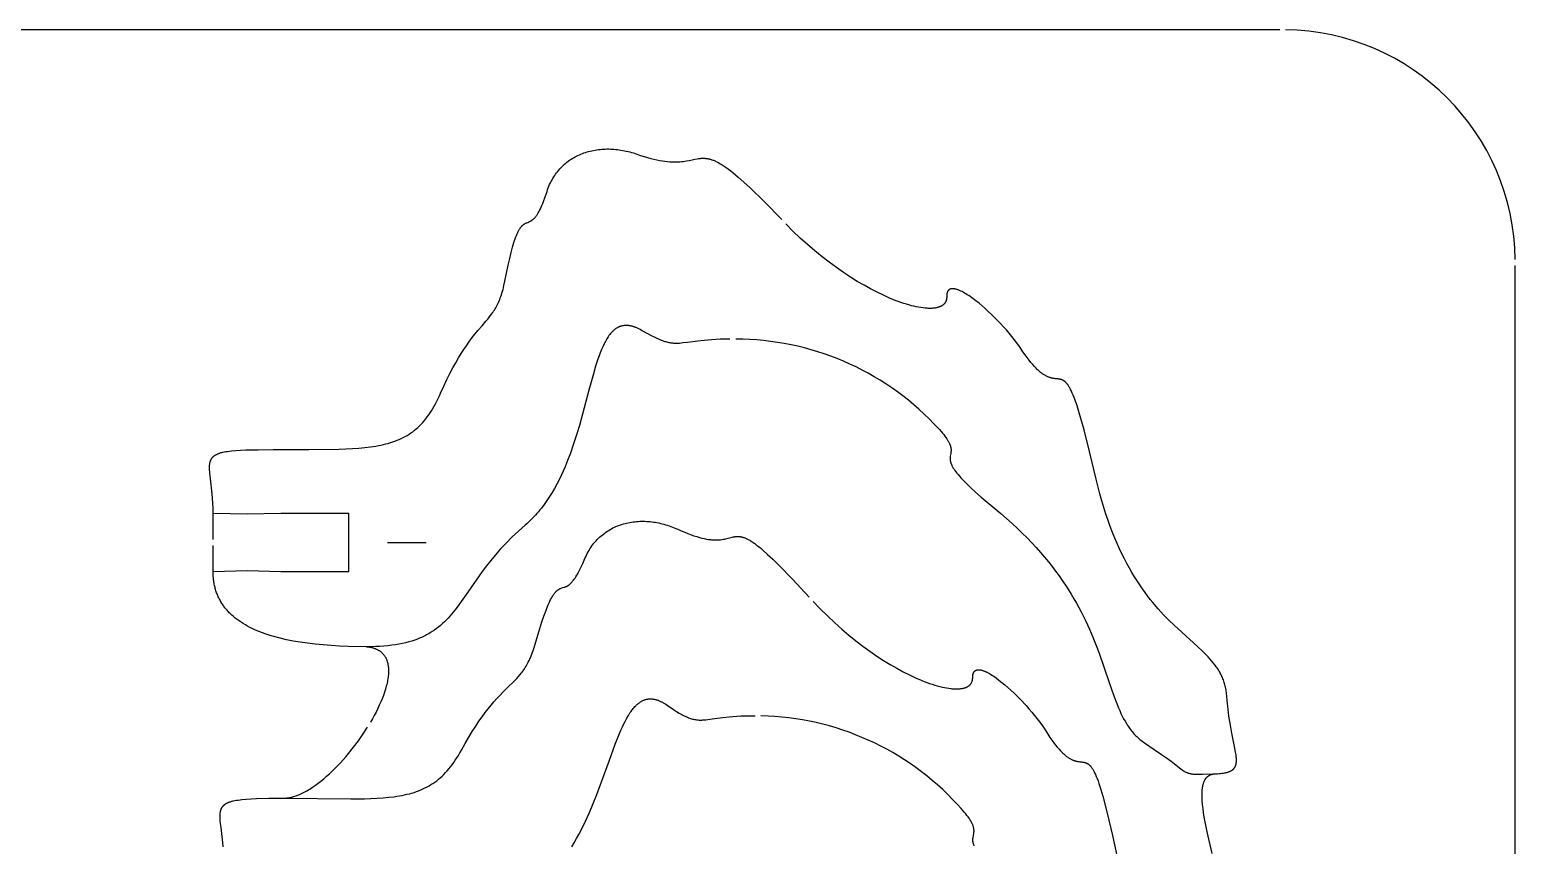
# Model space of a CAD drawing. Extents: x 2 to 222, y 1 to 131.
# Drawn here: x 144.9 to 221.5, y 89.3 to 131.4 of the extents above; entities that cross this region are included whole.
import ezdxf

# ---------------------------------------------------------------- set-up
doc = ezdxf.new("R2010")
doc.units = 0
doc.header["$MEASUREMENT"] = 0
doc.layers.add('DEFAULT', color=18, linetype='CONTINUOUS')

msp = doc.modelspace()

# ---------------------------------------------------------------- linework, layer by layer
at = {"layer": 'DEFAULT', "color": 1}
for p, q in [((209.375, 131.387), (13.675, 131.387)), ((221.525, 13.535), (221.525, 119.234)), ((154.363, 105.091), (154.363, 106.442)), ((156.112, 106.393), (154.363, 106.442)), ((157.862, 106.442), (156.112, 106.393)), ((161.362, 106.442), (157.862, 106.442)), ((161.362, 103.444), (161.362, 106.442)), ((154.363, 103.44), (154.363, 104.791)), ((154.363, 103.444), (156.112, 103.493)), ((156.112, 103.493), (157.862, 103.444)), ((157.862, 103.444), (161.362, 103.444))]:
    msp.add_line(p, q, dxfattribs=at)
at = {"layer": 'DEFAULT', "color": 250}
msp.add_line((163.36, 104.941), (165.357, 104.941), dxfattribs=at)
at = {"layer": 'DEFAULT', "color": 1}
for points in [[(171.585, 123.047), (171.616, 123.138), (171.648, 123.227), (171.683, 123.314), (171.719, 123.399), (171.758, 123.482), (171.798, 123.564), (171.841, 123.643), (171.885, 123.72), (171.931, 123.796), (171.979, 123.87), (172.028, 123.941), (172.08, 124.011), (172.133, 124.079), (172.187, 124.145), (172.243, 124.209), (172.301, 124.271), (172.36, 124.331), (172.421, 124.389), (172.483, 124.445), (172.547, 124.5), (172.612, 124.552), (172.679, 124.602), (172.746, 124.651), (172.815, 124.698), (172.886, 124.742), (172.957, 124.785), (173.03, 124.826), (173.104, 124.865), (173.179, 124.902), (173.255, 124.937), (173.332, 124.97), (173.41, 125.001), (173.489, 125.03), (173.568, 125.057), (173.649, 125.083), (173.731, 125.106), (173.813, 125.128), (173.897, 125.147), (173.981, 125.165), (174.065, 125.18), (174.151, 125.194), (174.237, 125.206), (174.324, 125.216), (174.411, 125.223), (174.499, 125.229), (174.587, 125.233), (174.676, 125.235), (174.765, 125.235), (174.854, 125.233), (174.944, 125.23), (175.034, 125.224), (175.125, 125.216), (175.216, 125.206), (175.307, 125.195), (175.398, 125.181), (175.489, 125.165), (175.581, 125.148), (175.672, 125.128), (175.764, 125.107), (175.855, 125.083), (175.947, 125.058), (176.038, 125.031), (176.13, 125.001), (176.221, 124.97)], [(176.221, 124.97), (176.413, 124.904), (176.596, 124.845), (176.771, 124.793), (176.938, 124.747), (177.097, 124.707), (177.249, 124.673), (177.394, 124.644), (177.532, 124.621), (177.664, 124.602), (177.789, 124.588), (177.909, 124.578), (178.023, 124.571), (178.132, 124.569), (178.236, 124.569), (178.335, 124.572), (178.429, 124.578), (178.52, 124.586), (178.607, 124.596), (178.691, 124.607), (178.771, 124.62), (178.923, 124.648), (179.066, 124.678), (179.202, 124.706), (179.334, 124.73), (179.399, 124.74), (179.464, 124.748), (179.497, 124.751), (179.529, 124.754), (179.562, 124.755), (179.595, 124.757), (179.628, 124.757), (179.661, 124.757), (179.694, 124.756), (179.728, 124.754), (179.762, 124.751), (179.796, 124.747), (179.831, 124.743), (179.866, 124.737), (179.902, 124.73), (179.938, 124.723), (179.975, 124.714), (180.012, 124.704), (180.05, 124.692), (180.089, 124.68), (180.128, 124.666), (180.168, 124.651), (180.209, 124.635), (180.251, 124.617), (180.293, 124.597), (180.336, 124.577), (180.381, 124.554), (180.426, 124.53), (180.519, 124.478), (180.617, 124.419), (180.719, 124.352), (180.827, 124.279), (180.939, 124.197), (181.057, 124.108), (181.181, 124.01), (181.447, 123.789), (181.739, 123.53), (182.061, 123.232), (182.801, 122.506), (183.686, 121.591)], [(169.409, 118.416), (169.579, 119.246), (169.658, 119.595), (169.734, 119.902), (169.807, 120.172), (169.876, 120.406), (169.91, 120.511), (169.944, 120.607), (169.976, 120.697), (170.008, 120.779), (170.04, 120.854), (170.071, 120.923), (170.101, 120.986), (170.117, 121.015), (170.132, 121.043), (170.147, 121.069), (170.161, 121.095), (170.176, 121.118), (170.191, 121.141), (170.206, 121.163), (170.22, 121.183), (170.235, 121.202), (170.249, 121.22), (170.263, 121.237), (170.278, 121.254), (170.292, 121.269), (170.306, 121.283), (170.32, 121.297), (170.334, 121.309), (170.348, 121.321), (170.362, 121.333), (170.377, 121.343), (170.391, 121.353), (170.405, 121.363), (170.419, 121.371), (170.433, 121.38), (170.447, 121.388), (170.46, 121.395), (170.474, 121.402), (170.502, 121.415), (170.531, 121.428), (170.587, 121.451), (170.644, 121.474), (170.673, 121.487), (170.703, 121.5), (170.718, 121.508), (170.732, 121.515), (170.747, 121.524), (170.762, 121.532), (170.778, 121.542), (170.793, 121.551), (170.808, 121.562), (170.824, 121.573), (170.839, 121.585), (170.855, 121.597), (170.871, 121.61), (170.887, 121.625), (170.903, 121.64), (170.919, 121.655), (170.935, 121.672), (170.952, 121.69), (170.969, 121.709), (170.986, 121.729), (171.003, 121.75), (171.02, 121.773), (171.037, 121.796), (171.055, 121.821), (171.072, 121.847), (171.09, 121.874), (171.126, 121.934), (171.163, 121.998), (171.201, 122.07), (171.24, 122.147), (171.28, 122.232), (171.32, 122.324), (171.362, 122.424), (171.404, 122.531), (171.493, 122.771), (171.585, 123.047)], [(192.198, 117.615), (192.198, 117.598), (192.198, 117.581), (192.197, 117.565), (192.196, 117.549), (192.195, 117.533), (192.193, 117.517), (192.191, 117.502), (192.188, 117.486), (192.185, 117.471), (192.182, 117.457), (192.178, 117.442), (192.174, 117.428), (192.169, 117.414), (192.164, 117.4), (192.159, 117.387), (192.153, 117.373), (192.147, 117.36), (192.141, 117.347), (192.134, 117.335), (192.127, 117.323), (192.119, 117.31), (192.111, 117.299), (192.103, 117.287), (192.094, 117.276), (192.085, 117.264), (192.076, 117.254), (192.066, 117.243), (192.056, 117.232), (192.046, 117.222), (192.035, 117.212), (192.024, 117.203), (192.012, 117.193), (192.001, 117.184), (191.988, 117.175), (191.976, 117.166), (191.963, 117.158), (191.95, 117.15), (191.936, 117.142), (191.923, 117.134), (191.908, 117.126), (191.894, 117.119), (191.879, 117.112), (191.864, 117.105), (191.848, 117.099), (191.832, 117.092), (191.816, 117.086), (191.8, 117.08), (191.783, 117.075), (191.766, 117.069), (191.748, 117.064), (191.712, 117.055), (191.675, 117.046), (191.637, 117.039), (191.597, 117.032), (191.557, 117.027), (191.515, 117.022), (191.472, 117.019), (191.427, 117.016), (191.382, 117.014), (191.335, 117.014), (191.287, 117.014), (191.238, 117.015), (191.189, 117.018), (191.137, 117.021), (191.085, 117.025), (190.978, 117.037), (190.866, 117.052), (190.751, 117.071), (190.631, 117.095), (190.508, 117.122), (190.381, 117.153), (190.25, 117.189), (190.116, 117.228), (189.979, 117.271), (189.838, 117.319), (189.694, 117.37), (189.547, 117.426), (189.245, 117.548), (188.932, 117.688), (188.608, 117.843), (188.276, 118.015), (187.935, 118.203), (187.587, 118.408), (187.233, 118.629), (186.873, 118.866), (186.508, 119.121), (186.139, 119.392), (185.767, 119.679), (185.393, 119.984), (185.018, 120.306), (184.642, 120.644), (184.267, 120.999), (183.894, 121.372)], [(166.096, 112.641), (166.259, 113.004), (166.418, 113.341), (166.573, 113.653), (166.725, 113.942), (166.872, 114.21), (167.015, 114.457), (167.155, 114.685), (167.29, 114.895), (167.422, 115.09), (167.55, 115.269), (167.674, 115.436), (167.794, 115.591), (168.023, 115.871), (168.237, 116.121), (168.435, 116.352), (168.529, 116.464), (168.618, 116.576), (168.705, 116.69), (168.787, 116.805), (168.827, 116.864), (168.866, 116.925), (168.904, 116.987), (168.941, 117.05), (168.977, 117.115), (169.012, 117.182), (169.046, 117.251), (169.08, 117.322), (169.112, 117.395), (169.144, 117.471), (169.174, 117.55), (169.204, 117.632), (169.233, 117.717), (169.26, 117.806), (169.287, 117.898), (169.313, 117.993), (169.339, 118.092), (169.363, 118.196), (169.409, 118.416)], [(196.019, 114.941), (195.916, 115.092), (195.804, 115.248), (195.683, 115.408), (195.555, 115.57), (195.419, 115.734), (195.277, 115.899), (195.13, 116.063), (194.979, 116.227), (194.666, 116.549), (194.506, 116.705), (194.345, 116.856), (194.184, 117.002), (194.023, 117.143), (193.864, 117.276), (193.708, 117.401), (193.554, 117.517), (193.404, 117.624), (193.331, 117.674), (193.259, 117.72), (193.189, 117.764), (193.12, 117.805), (193.053, 117.843), (192.987, 117.878), (192.924, 117.909), (192.862, 117.937), (192.832, 117.95), (192.802, 117.962), (192.773, 117.973), (192.745, 117.983), (192.717, 117.992), (192.69, 118), (192.663, 118.007), (192.637, 118.013), (192.611, 118.018), (192.599, 118.02), (192.586, 118.022), (192.574, 118.024), (192.562, 118.026), (192.55, 118.027), (192.539, 118.028), (192.527, 118.028), (192.516, 118.029), (192.504, 118.029), (192.493, 118.029), (192.483, 118.028), (192.472, 118.028), (192.461, 118.027), (192.451, 118.026), (192.441, 118.024), (192.431, 118.022), (192.421, 118.02), (192.412, 118.018), (192.402, 118.016), (192.393, 118.013), (192.384, 118.01), (192.375, 118.006), (192.366, 118.002), (192.358, 117.998), (192.35, 117.994), (192.342, 117.99), (192.334, 117.985), (192.326, 117.979), (192.319, 117.974), (192.311, 117.968), (192.304, 117.962), (192.298, 117.956), (192.291, 117.949), (192.285, 117.942), (192.278, 117.935), (192.272, 117.927), (192.267, 117.919), (192.261, 117.911), (192.256, 117.902), (192.251, 117.894), (192.246, 117.884), (192.241, 117.875), (192.237, 117.865), (192.233, 117.855), (192.229, 117.844), (192.225, 117.834), (192.221, 117.822), (192.218, 117.811), (192.215, 117.799), (192.212, 117.787), (192.21, 117.775), (192.207, 117.762), (192.205, 117.749), (192.204, 117.735), (192.202, 117.721), (192.201, 117.707), (192.2, 117.693), (192.199, 117.678), (192.198, 117.647), (192.198, 117.615)], [(176.464, 115.879), (176.391, 115.92), (176.319, 115.957), (176.248, 115.991), (176.213, 116.006), (176.179, 116.021), (176.145, 116.034), (176.112, 116.047), (176.078, 116.059), (176.045, 116.07), (176.013, 116.08), (175.981, 116.089), (175.949, 116.097), (175.917, 116.105), (175.886, 116.111), (175.855, 116.117), (175.825, 116.122), (175.795, 116.126), (175.765, 116.129), (175.735, 116.132), (175.706, 116.133), (175.677, 116.134), (175.649, 116.134), (175.62, 116.133), (175.592, 116.131), (175.565, 116.129), (175.537, 116.125), (175.51, 116.121), (175.483, 116.116), (175.457, 116.111), (175.431, 116.104), (175.405, 116.097), (175.379, 116.089), (175.354, 116.081), (175.329, 116.071), (175.304, 116.061), (175.279, 116.05), (175.255, 116.038), (175.231, 116.026), (175.207, 116.013), (175.184, 115.999), (175.16, 115.985), (175.137, 115.969), (175.114, 115.953), (175.092, 115.937), (175.069, 115.92), (175.047, 115.902), (175.025, 115.883), (175.004, 115.864), (174.982, 115.844), (174.961, 115.823), (174.94, 115.802), (174.919, 115.78), (174.899, 115.757), (174.878, 115.734), (174.858, 115.71), (174.818, 115.66), (174.779, 115.608), (174.741, 115.554), (174.704, 115.497), (174.667, 115.438), (174.631, 115.377), (174.595, 115.313), (174.56, 115.247), (174.526, 115.179), (174.459, 115.037), (174.393, 114.886), (174.33, 114.728), (174.268, 114.563), (174.208, 114.391), (174.09, 114.026), (173.975, 113.638), (173.748, 112.802), (173.252, 110.971), (173.11, 110.497), (172.957, 110.021), (172.791, 109.548), (172.612, 109.079), (172.516, 108.847), (172.416, 108.618), (172.312, 108.391), (172.203, 108.167), (172.089, 107.946), (171.971, 107.729), (171.847, 107.516), (171.717, 107.308), (171.582, 107.104), (171.441, 106.905), (171.294, 106.712), (171.218, 106.617), (171.141, 106.524), (171.062, 106.433), (170.981, 106.343), (170.898, 106.254), (170.814, 106.168), (170.728, 106.083), (170.641, 106), (170.551, 105.918), (170.46, 105.839)], [(181.019, 115.427), (180.51, 115.418), (180.07, 115.396), (179.691, 115.365), (179.364, 115.329), (178.832, 115.258), (178.612, 115.23), (178.509, 115.219), (178.409, 115.211), (178.361, 115.209), (178.313, 115.207), (178.265, 115.207), (178.218, 115.207), (178.17, 115.209), (178.123, 115.211), (178.075, 115.215), (178.028, 115.22), (177.98, 115.227), (177.931, 115.235), (177.882, 115.244), (177.832, 115.255), (177.781, 115.267), (177.729, 115.281), (177.675, 115.297), (177.621, 115.314), (177.565, 115.334), (177.507, 115.355), (177.448, 115.378), (177.387, 115.403), (177.259, 115.459), (177.122, 115.524), (176.975, 115.598), (176.817, 115.681), (176.464, 115.879)], [(199.913, 108.203), (199.571, 109.626), (199.28, 110.758), (199.031, 111.633), (198.92, 111.984), (198.817, 112.284), (198.767, 112.416), (198.72, 112.537), (198.674, 112.646), (198.629, 112.746), (198.585, 112.836), (198.563, 112.877), (198.542, 112.916), (198.521, 112.953), (198.5, 112.988), (198.48, 113.021), (198.459, 113.052), (198.439, 113.081), (198.419, 113.108), (198.399, 113.133), (198.379, 113.156), (198.359, 113.178), (198.349, 113.189), (198.339, 113.199), (198.329, 113.208), (198.32, 113.218), (198.31, 113.227), (198.3, 113.235), (198.29, 113.243), (198.28, 113.251), (198.271, 113.259), (198.261, 113.266), (198.251, 113.273), (198.241, 113.279), (198.232, 113.285), (198.222, 113.291), (198.212, 113.297), (198.202, 113.302), (198.192, 113.308), (198.183, 113.313), (198.173, 113.317), (198.163, 113.322), (198.153, 113.326), (198.143, 113.33), (198.133, 113.334), (198.123, 113.337), (198.114, 113.34), (198.104, 113.344), (198.084, 113.349), (198.063, 113.354), (198.043, 113.359), (198.023, 113.363), (198.002, 113.366), (197.981, 113.37), (197.939, 113.375), (197.895, 113.379), (197.805, 113.388), (197.758, 113.393), (197.71, 113.4), (197.685, 113.404), (197.66, 113.408), (197.634, 113.414), (197.608, 113.419), (197.582, 113.426), (197.554, 113.433), (197.527, 113.441), (197.499, 113.45), (197.47, 113.46), (197.441, 113.471), (197.412, 113.483), (197.381, 113.496), (197.35, 113.511), (197.319, 113.527), (197.287, 113.544), (197.254, 113.563), (197.221, 113.583), (197.187, 113.605), (197.152, 113.628), (197.117, 113.653), (197.081, 113.68), (197.044, 113.709), (197.006, 113.74), (196.968, 113.772), (196.929, 113.807), (196.889, 113.844), (196.849, 113.883), (196.807, 113.924), (196.722, 114.013), (196.633, 114.112), (196.54, 114.222), (196.444, 114.342), (196.343, 114.473), (196.239, 114.617), (196.131, 114.772), (196.019, 114.941)], [(157.457, 109.73), (159.305, 109.728), (160.868, 109.748), (161.553, 109.779), (161.873, 109.802), (162.178, 109.832), (162.47, 109.867), (162.749, 109.91), (162.883, 109.934), (163.015, 109.961), (163.143, 109.989), (163.269, 110.02), (163.391, 110.053), (163.511, 110.088), (163.628, 110.126), (163.742, 110.166), (163.853, 110.209), (163.962, 110.254), (164.068, 110.303), (164.172, 110.354), (164.274, 110.408), (164.373, 110.465), (164.47, 110.525), (164.565, 110.588), (164.657, 110.655), (164.748, 110.725), (164.836, 110.798), (164.923, 110.875), (165.007, 110.955), (165.09, 111.039), (165.171, 111.126), (165.251, 111.218), (165.329, 111.313), (165.405, 111.412), (165.48, 111.516), (165.553, 111.623), (165.625, 111.735), (165.696, 111.851), (165.765, 111.971), (165.833, 112.096), (165.9, 112.225), (165.967, 112.359), (166.032, 112.497), (166.096, 112.641)], [(191.542, 111.057), (191.738, 110.854), (191.825, 110.76), (191.904, 110.671), (191.976, 110.586), (192.042, 110.506), (192.101, 110.43), (192.153, 110.358), (192.201, 110.29), (192.242, 110.225), (192.261, 110.194), (192.279, 110.164), (192.295, 110.135), (192.31, 110.106), (192.324, 110.078), (192.337, 110.051), (192.349, 110.025), (192.359, 109.999), (192.369, 109.974), (192.378, 109.949), (192.386, 109.926), (192.393, 109.902), (192.399, 109.88), (192.404, 109.857), (192.409, 109.836), (192.413, 109.815), (192.416, 109.794), (192.418, 109.774), (192.42, 109.754), (192.421, 109.734), (192.422, 109.715), (192.422, 109.697), (192.422, 109.678), (192.421, 109.66), (192.42, 109.642), (192.419, 109.625), (192.415, 109.59), (192.41, 109.556), (192.405, 109.522), (192.393, 109.456), (192.382, 109.39), (192.378, 109.356), (192.376, 109.338), (192.374, 109.321), (192.373, 109.303), (192.373, 109.285), (192.373, 109.267), (192.373, 109.249), (192.374, 109.23), (192.375, 109.211), (192.377, 109.191), (192.379, 109.172), (192.383, 109.151), (192.386, 109.131), (192.391, 109.109), (192.397, 109.088), (192.403, 109.066), (192.41, 109.043), (192.418, 109.02), (192.427, 108.996), (192.437, 108.971), (192.448, 108.946), (192.459, 108.92), (192.472, 108.894), (192.487, 108.867), (192.502, 108.839), (192.518, 108.81), (192.536, 108.781), (192.555, 108.751), (192.575, 108.72), (192.62, 108.655), (192.67, 108.587), (192.727, 108.515), (192.789, 108.439), (192.858, 108.358), (192.934, 108.274), (193.018, 108.184), (193.207, 107.991), (193.429, 107.778), (193.686, 107.542), (193.979, 107.282), (194.689, 106.686)], [(154.363, 106.442), (154.359, 106.716), (154.349, 106.974), (154.334, 107.217), (154.314, 107.445), (154.224, 108.223), (154.19, 108.535), (154.184, 108.606), (154.18, 108.674), (154.177, 108.739), (154.176, 108.802), (154.177, 108.862), (154.178, 108.891), (154.18, 108.919), (154.183, 108.947), (154.186, 108.974), (154.189, 109), (154.193, 109.026), (154.198, 109.052), (154.204, 109.076), (154.21, 109.1), (154.217, 109.124), (154.221, 109.135), (154.224, 109.147), (154.229, 109.158), (154.233, 109.169), (154.237, 109.18), (154.242, 109.191), (154.247, 109.201), (154.252, 109.212), (154.257, 109.222), (154.263, 109.233), (154.268, 109.243), (154.274, 109.253), (154.28, 109.263), (154.287, 109.272), (154.293, 109.282), (154.3, 109.291), (154.307, 109.301), (154.314, 109.31), (154.322, 109.319), (154.329, 109.328), (154.337, 109.337), (154.345, 109.345), (154.354, 109.354), (154.362, 109.363), (154.371, 109.371), (154.38, 109.379), (154.39, 109.387), (154.399, 109.395), (154.409, 109.403), (154.419, 109.411), (154.43, 109.418), (154.44, 109.426), (154.451, 109.433), (154.462, 109.44), (154.474, 109.447), (154.486, 109.454), (154.51, 109.468), (154.535, 109.481), (154.562, 109.494), (154.589, 109.507), (154.618, 109.519), (154.648, 109.53), (154.679, 109.541), (154.712, 109.552), (154.745, 109.562), (154.78, 109.572), (154.817, 109.582), (154.854, 109.591), (154.933, 109.608), (155.018, 109.624), (155.108, 109.639), (155.204, 109.652), (155.307, 109.664), (155.53, 109.684), (155.778, 109.7), (156.054, 109.712), (156.693, 109.726), (157.457, 109.73)], [(206.641, 97.051), (206.635, 97.124), (206.627, 97.195), (206.618, 97.265), (206.607, 97.334), (206.595, 97.402), (206.582, 97.469), (206.567, 97.535), (206.55, 97.6), (206.532, 97.663), (206.513, 97.726), (206.492, 97.788), (206.47, 97.849), (206.446, 97.909), (206.421, 97.969), (206.395, 98.027), (206.368, 98.085), (206.339, 98.142), (206.309, 98.199), (206.278, 98.255), (206.245, 98.31), (206.212, 98.365), (206.177, 98.419), (206.141, 98.473), (206.104, 98.526), (206.027, 98.631), (205.945, 98.735), (205.859, 98.838), (205.769, 98.94), (205.676, 99.041), (205.578, 99.142), (205.374, 99.343), (204.927, 99.756), (203.923, 100.674), (203.656, 100.937), (203.385, 101.216), (203.112, 101.516), (202.838, 101.837), (202.7, 102.007), (202.563, 102.183), (202.426, 102.365), (202.29, 102.554), (202.155, 102.751), (202.02, 102.955), (201.886, 103.166), (201.753, 103.385), (201.622, 103.613), (201.492, 103.849), (201.364, 104.094), (201.237, 104.348), (201.112, 104.611), (200.99, 104.884), (200.869, 105.167), (200.751, 105.46), (200.636, 105.764), (200.523, 106.078), (200.414, 106.403), (200.307, 106.739), (200.203, 107.087), (200.103, 107.447), (199.913, 108.203)], [(194.689, 106.686), (194.993, 106.431), (195.285, 106.178), (195.566, 105.925), (195.836, 105.673), (196.096, 105.422), (196.345, 105.172), (196.583, 104.923), (196.812, 104.675), (197.032, 104.428), (197.241, 104.183), (197.442, 103.938), (197.634, 103.696), (197.818, 103.454), (197.993, 103.214), (198.161, 102.976), (198.32, 102.739), (198.473, 102.504), (198.618, 102.271), (198.756, 102.04), (198.888, 101.81), (199.133, 101.357), (199.356, 100.912), (199.558, 100.476), (199.741, 100.05), (199.908, 99.633), (200.062, 99.227), (200.582, 97.717), (200.816, 97.038), (200.935, 96.719), (201.058, 96.415), (201.122, 96.268), (201.187, 96.125), (201.255, 95.987), (201.325, 95.852), (201.397, 95.721), (201.473, 95.595), (201.512, 95.533), (201.552, 95.472), (201.593, 95.412), (201.634, 95.354), (201.677, 95.296), (201.72, 95.24), (201.765, 95.184), (201.811, 95.13), (201.857, 95.077), (201.905, 95.025), (201.954, 94.974), (202.004, 94.924), (202.056, 94.876), (202.109, 94.828), (202.163, 94.782), (202.218, 94.737), (202.275, 94.693), (202.333, 94.65), (202.392, 94.608), (202.453, 94.568)], [(170.46, 105.839), (170.104, 105.526), (169.775, 105.216), (169.471, 104.91), (169.189, 104.607), (168.927, 104.309), (168.684, 104.015), (168.457, 103.727), (168.245, 103.445), (167.5, 102.38), (167.162, 101.895), (166.995, 101.665), (166.826, 101.444), (166.741, 101.338), (166.654, 101.234), (166.566, 101.132), (166.476, 101.033), (166.384, 100.937), (166.29, 100.844), (166.194, 100.753), (166.095, 100.665), (165.993, 100.58), (165.888, 100.498), (165.78, 100.419), (165.667, 100.344), (165.61, 100.307), (165.551, 100.271), (165.492, 100.236), (165.431, 100.202), (165.37, 100.168), (165.307, 100.135), (165.243, 100.103), (165.178, 100.072), (165.111, 100.042), (165.043, 100.013), (164.904, 99.957), (164.759, 99.904), (164.609, 99.855), (164.453, 99.81), (164.29, 99.768), (164.122, 99.73), (163.946, 99.695), (163.764, 99.665), (163.574, 99.638), (163.377, 99.615), (163.172, 99.597), (162.96, 99.582), (162.739, 99.572), (162.51, 99.565), (162.272, 99.563)], [(173.54, 104.114), (173.578, 104.202), (173.618, 104.287), (173.66, 104.371), (173.704, 104.452), (173.75, 104.532), (173.797, 104.609), (173.846, 104.684), (173.897, 104.758), (173.95, 104.829), (174.004, 104.898), (174.059, 104.965), (174.117, 105.03), (174.175, 105.093), (174.236, 105.154), (174.297, 105.212), (174.36, 105.269), (174.424, 105.324), (174.49, 105.376), (174.557, 105.427), (174.625, 105.476), (174.695, 105.522), (174.765, 105.566), (174.837, 105.609), (174.91, 105.649), (174.984, 105.688), (175.059, 105.724), (175.135, 105.758), (175.211, 105.791), (175.289, 105.821), (175.368, 105.849), (175.448, 105.875), (175.528, 105.899), (175.609, 105.922), (175.691, 105.942), (175.774, 105.96), (175.857, 105.976), (175.941, 105.99), (176.026, 106.002), (176.111, 106.013), (176.197, 106.021), (176.283, 106.027), (176.37, 106.031), (176.457, 106.033), (176.544, 106.033), (176.632, 106.032), (176.72, 106.028), (176.809, 106.022), (176.898, 106.014), (176.987, 106.005), (177.076, 105.993), (177.165, 105.979), (177.255, 105.964), (177.344, 105.946), (177.434, 105.927), (177.523, 105.905), (177.613, 105.882), (177.702, 105.856), (177.791, 105.829), (177.881, 105.8), (177.97, 105.768), (178.058, 105.735), (178.147, 105.7), (178.235, 105.663), (178.323, 105.624)], [(178.323, 105.624), (178.508, 105.541), (178.684, 105.467), (178.851, 105.4), (179.01, 105.341), (179.161, 105.289), (179.304, 105.243), (179.44, 105.203), (179.569, 105.17), (179.69, 105.142), (179.806, 105.119), (179.915, 105.101), (180.019, 105.088), (180.069, 105.082), (180.117, 105.078), (180.164, 105.075), (180.21, 105.073), (180.254, 105.072), (180.298, 105.071), (180.34, 105.072), (180.381, 105.073), (180.421, 105.075), (180.46, 105.077), (180.498, 105.08), (180.535, 105.084), (180.607, 105.093), (180.675, 105.103), (180.74, 105.116), (180.802, 105.129), (180.92, 105.157), (181.137, 105.212), (181.19, 105.223), (181.242, 105.233), (181.268, 105.237), (181.294, 105.241), (181.32, 105.244), (181.346, 105.246), (181.373, 105.248), (181.399, 105.248), (181.426, 105.249), (181.454, 105.248), (181.481, 105.247), (181.509, 105.244), (181.538, 105.241), (181.566, 105.237), (181.596, 105.231), (181.626, 105.225), (181.656, 105.218), (181.687, 105.209), (181.719, 105.199), (181.751, 105.188), (181.784, 105.176), (181.818, 105.162), (181.853, 105.148), (181.888, 105.131), (181.925, 105.113), (181.962, 105.094), (182, 105.073), (182.04, 105.051), (182.08, 105.027), (182.121, 105.001), (182.208, 104.944), (182.299, 104.881), (182.395, 104.809), (182.496, 104.73), (182.603, 104.643), (182.716, 104.547), (182.962, 104.328), (183.235, 104.071), (183.539, 103.773), (184.248, 103.042), (185.107, 102.114)], [(162.272, 99.563), (161.332, 99.577), (160.883, 99.595), (160.449, 99.62), (160.03, 99.652), (159.624, 99.692), (159.233, 99.739), (158.857, 99.793), (158.496, 99.855), (158.149, 99.924), (157.817, 100.001), (157.5, 100.085), (157.347, 100.13), (157.197, 100.177), (157.052, 100.226), (156.91, 100.277), (156.772, 100.329), (156.638, 100.384), (156.507, 100.441), (156.381, 100.499), (156.258, 100.56), (156.138, 100.622), (156.023, 100.687), (155.912, 100.753), (155.804, 100.822), (155.7, 100.892), (155.6, 100.965), (155.503, 101.039), (155.411, 101.116), (155.322, 101.194), (155.28, 101.234), (155.238, 101.275), (155.197, 101.316), (155.157, 101.357), (155.118, 101.399), (155.08, 101.442), (155.043, 101.485), (155.007, 101.528), (154.972, 101.572), (154.938, 101.617), (154.904, 101.662), (154.872, 101.708), (154.841, 101.754), (154.811, 101.8), (154.782, 101.848), (154.753, 101.895), (154.726, 101.944), (154.7, 101.992), (154.674, 102.041), (154.65, 102.091), (154.627, 102.142), (154.604, 102.192), (154.583, 102.244), (154.562, 102.295), (154.543, 102.348), (154.525, 102.401), (154.507, 102.454), (154.491, 102.508), (154.475, 102.563), (154.461, 102.618), (154.447, 102.673), (154.435, 102.729), (154.423, 102.786), (154.413, 102.843), (154.403, 102.901), (154.395, 102.959), (154.387, 103.018), (154.381, 103.077), (154.371, 103.197), (154.365, 103.319), (154.363, 103.444)], [(170.964, 99.687), (171.207, 100.5), (171.316, 100.84), (171.418, 101.14), (171.514, 101.403), (171.604, 101.63), (171.647, 101.731), (171.689, 101.825), (171.729, 101.911), (171.768, 101.99), (171.806, 102.063), (171.843, 102.128), (171.879, 102.188), (171.897, 102.216), (171.914, 102.243), (171.931, 102.268), (171.949, 102.291), (171.965, 102.314), (171.982, 102.335), (171.998, 102.355), (172.015, 102.374), (172.031, 102.392), (172.047, 102.409), (172.063, 102.425), (172.078, 102.44), (172.094, 102.454), (172.109, 102.467), (172.125, 102.479), (172.14, 102.491), (172.155, 102.501), (172.17, 102.511), (172.185, 102.521), (172.2, 102.529), (172.215, 102.538), (172.229, 102.545), (172.244, 102.552), (172.259, 102.559), (172.273, 102.565), (172.288, 102.571), (172.317, 102.582), (172.346, 102.592), (172.404, 102.61), (172.464, 102.628), (172.494, 102.638), (172.524, 102.649), (172.54, 102.655), (172.555, 102.661), (172.571, 102.668), (172.587, 102.676), (172.602, 102.683), (172.619, 102.692), (172.635, 102.701), (172.651, 102.711), (172.668, 102.721), (172.685, 102.732), (172.702, 102.744), (172.719, 102.757), (172.736, 102.77), (172.754, 102.785), (172.771, 102.8), (172.79, 102.816), (172.808, 102.834), (172.826, 102.852), (172.845, 102.872), (172.864, 102.893), (172.884, 102.915), (172.903, 102.938), (172.923, 102.962), (172.943, 102.988), (172.985, 103.044), (173.027, 103.105), (173.071, 103.173), (173.117, 103.247), (173.164, 103.328), (173.212, 103.416), (173.262, 103.512), (173.314, 103.615), (173.423, 103.847), (173.54, 104.114)], [(185.312, 101.895), (185.678, 101.515), (186.046, 101.152), (186.414, 100.806), (186.783, 100.477), (187.15, 100.165), (187.516, 99.869), (187.879, 99.591), (188.239, 99.329), (188.594, 99.084), (188.944, 98.856), (189.288, 98.645), (189.625, 98.45), (189.954, 98.271), (190.274, 98.109), (190.584, 97.964), (190.884, 97.835), (191.03, 97.777), (191.173, 97.722), (191.313, 97.672), (191.449, 97.626), (191.583, 97.584), (191.713, 97.546), (191.839, 97.512), (191.962, 97.482), (192.081, 97.456), (192.196, 97.435), (192.307, 97.417), (192.414, 97.403), (192.466, 97.398), (192.517, 97.394), (192.567, 97.39), (192.616, 97.388), (192.664, 97.387), (192.711, 97.387), (192.756, 97.387), (192.8, 97.389), (192.844, 97.392), (192.886, 97.395), (192.927, 97.4), (192.966, 97.406), (193.005, 97.412), (193.042, 97.42), (193.078, 97.429), (193.096, 97.434), (193.113, 97.439), (193.13, 97.444), (193.146, 97.449), (193.163, 97.455), (193.179, 97.461), (193.194, 97.467), (193.21, 97.474), (193.225, 97.48), (193.239, 97.487), (193.254, 97.495), (193.268, 97.502), (193.281, 97.51), (193.295, 97.518), (193.308, 97.526), (193.32, 97.534), (193.333, 97.543), (193.345, 97.552), (193.356, 97.561), (193.368, 97.571), (193.379, 97.58), (193.389, 97.59), (193.4, 97.6), (193.41, 97.611), (193.419, 97.622), (193.428, 97.632), (193.437, 97.644), (193.446, 97.655), (193.454, 97.667), (193.462, 97.679), (193.469, 97.691), (193.476, 97.703), (193.483, 97.716), (193.489, 97.729), (193.495, 97.742), (193.501, 97.755), (193.506, 97.769), (193.511, 97.783), (193.515, 97.797), (193.519, 97.811), (193.523, 97.826), (193.526, 97.841), (193.529, 97.856), (193.532, 97.871), (193.534, 97.887), (193.536, 97.903), (193.537, 97.919), (193.538, 97.935), (193.538, 97.952), (193.539, 97.969)], [(167.165, 94.226), (167.359, 94.573), (167.546, 94.895), (167.728, 95.192), (167.903, 95.467), (168.073, 95.721), (168.237, 95.954), (168.396, 96.169), (168.549, 96.367), (168.697, 96.549), (168.84, 96.717), (168.978, 96.872), (169.111, 97.015), (169.363, 97.274), (169.598, 97.504), (169.816, 97.717), (169.919, 97.82), (170.018, 97.924), (170.114, 98.029), (170.206, 98.137), (170.251, 98.192), (170.295, 98.249), (170.338, 98.307), (170.38, 98.367), (170.422, 98.428), (170.463, 98.492), (170.503, 98.558), (170.542, 98.626), (170.581, 98.696), (170.619, 98.769), (170.656, 98.845), (170.693, 98.924), (170.729, 99.006), (170.764, 99.092), (170.799, 99.181), (170.833, 99.274), (170.867, 99.371), (170.9, 99.472), (170.964, 99.687)], [(162.272, 99.563), (162.31, 99.559), (162.348, 99.555), (162.385, 99.55), (162.421, 99.545), (162.457, 99.539), (162.492, 99.532), (162.526, 99.525), (162.559, 99.517), (162.592, 99.508), (162.624, 99.499), (162.655, 99.489), (162.685, 99.479), (162.715, 99.468), (162.745, 99.457), (162.773, 99.445), (162.801, 99.432), (162.828, 99.419), (162.855, 99.405), (162.88, 99.391), (162.906, 99.376), (162.93, 99.361), (162.954, 99.345), (162.977, 99.329), (163, 99.312), (163.021, 99.295), (163.043, 99.277), (163.063, 99.258), (163.083, 99.239), (163.103, 99.22), (163.121, 99.2), (163.139, 99.18), (163.157, 99.159), (163.174, 99.138), (163.19, 99.116), (163.205, 99.093), (163.22, 99.071), (163.235, 99.048), (163.248, 99.024), (163.262, 99), (163.274, 98.975), (163.286, 98.95), (163.298, 98.925), (163.308, 98.899), (163.319, 98.873), (163.328, 98.846), (163.337, 98.819), (163.346, 98.792), (163.354, 98.764), (163.361, 98.735), (163.368, 98.707), (163.375, 98.678), (163.38, 98.648), (163.385, 98.618), (163.39, 98.588), (163.394, 98.557), (163.398, 98.527), (163.401, 98.495), (163.403, 98.464), (163.407, 98.399), (163.408, 98.334), (163.407, 98.267), (163.405, 98.198), (163.4, 98.129), (163.393, 98.058), (163.385, 97.986), (163.374, 97.913), (163.362, 97.839), (163.348, 97.764), (163.332, 97.688), (163.314, 97.611), (163.294, 97.533), (163.25, 97.375), (163.199, 97.213), (163.142, 97.049), (163.078, 96.882), (163.008, 96.713), (162.933, 96.542), (162.852, 96.369), (162.765, 96.195), (162.674, 96.02), (162.578, 95.844), (162.477, 95.668)], [(193.539, 97.969), (193.539, 98.001), (193.541, 98.031), (193.542, 98.046), (193.543, 98.061), (193.545, 98.075), (193.547, 98.089), (193.549, 98.102), (193.551, 98.115), (193.554, 98.128), (193.556, 98.14), (193.559, 98.153), (193.563, 98.164), (193.566, 98.176), (193.57, 98.187), (193.574, 98.197), (193.578, 98.208), (193.582, 98.218), (193.587, 98.228), (193.592, 98.237), (193.597, 98.246), (193.602, 98.255), (193.608, 98.263), (193.613, 98.272), (193.619, 98.279), (193.625, 98.287), (193.632, 98.294), (193.638, 98.301), (193.645, 98.307), (193.652, 98.314), (193.659, 98.32), (193.667, 98.325), (193.674, 98.331), (193.682, 98.336), (193.69, 98.34), (193.698, 98.345), (193.706, 98.349), (193.715, 98.353), (193.724, 98.356), (193.732, 98.36), (193.742, 98.363), (193.751, 98.365), (193.76, 98.368), (193.77, 98.37), (193.78, 98.372), (193.79, 98.373), (193.8, 98.374), (193.81, 98.375), (193.821, 98.376), (193.831, 98.377), (193.842, 98.377), (193.853, 98.377), (193.865, 98.376), (193.876, 98.376), (193.888, 98.375), (193.899, 98.374), (193.911, 98.372), (193.923, 98.37), (193.935, 98.368), (193.948, 98.366), (193.96, 98.364), (193.985, 98.358), (194.012, 98.351), (194.038, 98.344), (194.065, 98.335), (194.093, 98.326), (194.121, 98.315), (194.15, 98.304), (194.179, 98.291), (194.209, 98.278), (194.27, 98.249), (194.333, 98.216), (194.398, 98.18), (194.465, 98.141), (194.533, 98.099), (194.602, 98.053), (194.673, 98.005), (194.745, 97.954), (194.893, 97.845), (195.044, 97.725), (195.198, 97.597), (195.355, 97.461), (195.513, 97.317), (195.671, 97.168), (195.829, 97.013), (195.985, 96.854), (196.292, 96.526), (196.44, 96.359), (196.584, 96.191), (196.722, 96.023), (196.855, 95.857), (196.98, 95.692), (197.098, 95.529), (197.207, 95.371), (197.306, 95.217)], [(172.855, 89.236), (172.983, 89.45), (173.107, 89.666), (173.226, 89.886), (173.342, 90.109), (173.562, 90.56), (173.768, 91.018), (173.962, 91.478), (174.145, 91.938), (174.799, 93.719), (175.099, 94.532), (175.247, 94.908), (175.396, 95.261), (175.471, 95.427), (175.547, 95.586), (175.624, 95.738), (175.702, 95.882), (175.781, 96.018), (175.822, 96.083), (175.862, 96.146), (175.903, 96.206), (175.945, 96.264), (175.986, 96.32), (176.029, 96.373), (176.072, 96.424), (176.115, 96.472), (176.159, 96.518), (176.181, 96.54), (176.203, 96.562), (176.226, 96.582), (176.249, 96.602), (176.271, 96.622), (176.294, 96.64), (176.317, 96.658), (176.341, 96.676), (176.364, 96.692), (176.388, 96.708), (176.411, 96.724), (176.435, 96.738), (176.459, 96.752), (176.484, 96.765), (176.508, 96.778), (176.533, 96.789), (176.558, 96.8), (176.583, 96.811), (176.608, 96.82), (176.633, 96.829), (176.659, 96.837), (176.685, 96.844), (176.711, 96.85), (176.737, 96.856), (176.763, 96.861), (176.79, 96.865), (176.817, 96.868), (176.844, 96.871), (176.871, 96.873), (176.899, 96.874), (176.927, 96.874), (176.955, 96.873), (176.983, 96.871), (177.011, 96.869), (177.04, 96.866), (177.069, 96.862), (177.098, 96.857), (177.128, 96.851), (177.157, 96.844), (177.187, 96.837), (177.218, 96.828), (177.248, 96.819), (177.279, 96.809), (177.31, 96.798), (177.341, 96.786), (177.373, 96.773), (177.404, 96.76), (177.436, 96.745), (177.469, 96.729), (177.501, 96.713), (177.534, 96.695), (177.568, 96.677), (177.635, 96.637), (177.703, 96.594), (177.773, 96.547)], [(177.773, 96.547), (178.108, 96.32), (178.259, 96.224), (178.4, 96.139), (178.532, 96.065), (178.594, 96.032), (178.655, 96.001), (178.714, 95.973), (178.772, 95.947), (178.828, 95.923), (178.883, 95.901), (178.936, 95.881), (178.989, 95.863), (179.04, 95.848), (179.09, 95.834), (179.14, 95.822), (179.189, 95.811), (179.238, 95.803), (179.286, 95.795), (179.334, 95.79), (179.382, 95.786), (179.429, 95.783), (179.477, 95.781), (179.525, 95.781), (179.574, 95.782), (179.623, 95.784), (179.672, 95.787), (179.774, 95.796), (179.879, 95.808), (180.105, 95.84), (180.649, 95.917), (180.982, 95.954), (181.167, 95.97), (181.366, 95.984), (181.58, 95.995), (181.81, 96.002), (182.056, 96.005), (182.32, 96.004)], [(205.992, 93.008), (206.166, 93.015), (206.247, 93.021), (206.324, 93.027), (206.397, 93.035), (206.465, 93.044), (206.53, 93.055), (206.561, 93.061), (206.591, 93.067), (206.62, 93.074), (206.648, 93.081), (206.675, 93.088), (206.701, 93.096), (206.727, 93.104), (206.751, 93.113), (206.775, 93.121), (206.798, 93.131), (206.82, 93.14), (206.841, 93.151), (206.861, 93.161), (206.88, 93.172), (206.89, 93.178), (206.899, 93.183), (206.908, 93.189), (206.917, 93.195), (206.926, 93.201), (206.934, 93.207), (206.942, 93.214), (206.95, 93.22), (206.958, 93.226), (206.966, 93.233), (206.973, 93.24), (206.981, 93.247), (206.988, 93.253), (206.995, 93.26), (207.002, 93.268), (207.008, 93.275), (207.015, 93.282), (207.021, 93.29), (207.027, 93.297), (207.033, 93.305), (207.038, 93.313), (207.044, 93.321), (207.049, 93.329), (207.055, 93.337), (207.06, 93.345), (207.065, 93.354), (207.069, 93.362), (207.074, 93.371), (207.078, 93.379), (207.082, 93.388), (207.086, 93.397), (207.09, 93.406), (207.094, 93.416), (207.098, 93.425), (207.101, 93.434), (207.104, 93.444), (207.111, 93.464), (207.116, 93.484), (207.121, 93.504), (207.125, 93.525), (207.129, 93.547), (207.133, 93.569), (207.135, 93.591), (207.138, 93.615), (207.139, 93.638), (207.141, 93.662), (207.141, 93.687), (207.142, 93.712), (207.141, 93.764), (207.138, 93.819), (207.134, 93.875), (207.128, 93.934), (207.12, 93.995), (207.101, 94.124), (207.049, 94.411), (206.908, 95.107), (206.831, 95.521), (206.757, 95.982), (206.692, 96.491), (206.664, 96.765), (206.641, 97.051)], [(158, 91.749), (158.031, 91.749), (158.061, 91.75), (158.092, 91.752), (158.124, 91.754), (158.155, 91.757), (158.187, 91.761), (158.219, 91.765), (158.251, 91.77), (158.283, 91.775), (158.315, 91.781), (158.38, 91.795), (158.446, 91.811), (158.513, 91.83), (158.579, 91.851), (158.647, 91.874), (158.715, 91.899), (158.784, 91.927), (158.853, 91.957), (158.922, 91.988), (158.992, 92.022), (159.062, 92.058), (159.133, 92.096), (159.203, 92.136), (159.275, 92.178), (159.346, 92.222), (159.49, 92.315), (159.634, 92.415), (159.779, 92.521), (159.924, 92.635), (160.069, 92.754), (160.213, 92.879), (160.358, 93.009), (160.502, 93.145), (160.645, 93.286), (160.787, 93.431), (160.927, 93.58), (161.066, 93.733), (161.203, 93.89), (161.339, 94.05), (161.602, 94.379), (161.855, 94.717), (162.095, 95.062), (162.321, 95.411)], [(197.306, 95.217), (197.415, 95.046), (197.521, 94.889), (197.622, 94.743), (197.719, 94.61), (197.813, 94.488), (197.904, 94.377), (197.991, 94.276), (198.074, 94.185), (198.115, 94.144), (198.155, 94.104), (198.194, 94.066), (198.233, 94.031), (198.27, 93.998), (198.307, 93.966), (198.343, 93.937), (198.379, 93.909), (198.414, 93.883), (198.448, 93.859), (198.482, 93.837), (198.514, 93.816), (198.547, 93.797), (198.578, 93.779), (198.609, 93.762), (198.64, 93.747), (198.67, 93.733), (198.699, 93.721), (198.728, 93.709), (198.757, 93.698), (198.784, 93.689), (198.812, 93.68), (198.839, 93.673), (198.865, 93.666), (198.891, 93.66), (198.917, 93.654), (198.942, 93.649), (198.966, 93.645), (199.015, 93.637), (199.062, 93.631), (199.151, 93.621), (199.195, 93.615), (199.237, 93.609), (199.257, 93.606), (199.278, 93.602), (199.298, 93.597), (199.319, 93.592), (199.339, 93.587), (199.359, 93.581), (199.368, 93.577), (199.378, 93.574), (199.388, 93.57), (199.398, 93.566), (199.408, 93.562), (199.417, 93.558), (199.427, 93.553), (199.437, 93.548), (199.447, 93.543), (199.456, 93.538), (199.466, 93.532), (199.476, 93.526), (199.485, 93.52), (199.495, 93.514), (199.504, 93.507), (199.514, 93.5), (199.524, 93.493), (199.533, 93.485), (199.543, 93.477), (199.552, 93.469), (199.562, 93.46), (199.572, 93.451), (199.581, 93.441), (199.591, 93.432), (199.6, 93.421), (199.61, 93.411), (199.629, 93.389), (199.649, 93.365), (199.668, 93.339), (199.688, 93.311), (199.708, 93.282), (199.727, 93.251), (199.747, 93.218), (199.767, 93.182), (199.788, 93.145), (199.808, 93.106), (199.829, 93.064), (199.871, 92.973), (199.914, 92.873), (199.958, 92.762), (200.003, 92.641), (200.049, 92.508), (200.147, 92.206), (200.25, 91.852), (200.482, 90.972), (200.75, 89.834), (201.063, 88.405)], [(202.453, 94.568), (202.905, 94.27), (203.279, 94.012), (203.587, 93.79), (203.839, 93.601), (204.21, 93.316), (204.282, 93.261), (204.349, 93.213), (204.412, 93.17), (204.442, 93.151), (204.471, 93.133), (204.5, 93.117), (204.529, 93.101), (204.557, 93.087), (204.585, 93.074), (204.6, 93.068), (204.614, 93.062), (204.628, 93.057), (204.643, 93.051), (204.657, 93.046), (204.672, 93.042), (204.687, 93.037), (204.702, 93.033), (204.732, 93.025), (204.764, 93.018), (204.796, 93.012), (204.83, 93.006), (204.865, 93.002), (204.901, 92.998), (204.939, 92.995), (204.979, 92.993), (205.066, 92.99), (205.161, 92.989), (205.383, 92.992), (205.992, 93.008)], [(158, 91.749), (161.456, 91.717), (162.164, 91.724), (162.817, 91.748), (163.124, 91.768), (163.419, 91.795), (163.702, 91.829), (163.84, 91.849), (163.974, 91.871), (164.106, 91.895), (164.235, 91.922), (164.361, 91.95), (164.485, 91.982), (164.607, 92.016), (164.726, 92.052), (164.843, 92.091), (164.957, 92.134), (165.069, 92.179), (165.179, 92.226), (165.287, 92.278), (165.393, 92.332), (165.497, 92.389), (165.598, 92.45), (165.698, 92.515), (165.796, 92.582), (165.893, 92.654), (165.987, 92.729), (166.08, 92.808), (166.172, 92.891), (166.261, 92.978), (166.35, 93.069), (166.437, 93.165), (166.522, 93.264), (166.607, 93.368), (166.69, 93.477), (166.771, 93.59), (166.852, 93.707), (166.932, 93.829), (167.01, 93.956), (167.088, 94.089), (167.165, 94.226)], [(205.889, 88.896), (205.631, 90.018), (205.529, 90.525), (205.486, 90.764), (205.449, 90.993), (205.418, 91.211), (205.394, 91.418), (205.377, 91.615), (205.372, 91.708), (205.368, 91.799), (205.366, 91.887), (205.367, 91.972), (205.369, 92.054), (205.374, 92.133), (205.38, 92.209), (205.384, 92.246), (205.389, 92.282), (205.395, 92.317), (205.401, 92.352), (205.407, 92.385), (205.414, 92.418), (205.422, 92.45), (205.43, 92.481), (205.439, 92.511), (205.449, 92.541), (205.459, 92.569), (205.47, 92.597), (205.481, 92.624), (205.493, 92.65), (205.506, 92.675), (205.512, 92.688), (205.519, 92.7), (205.526, 92.712), (205.533, 92.723), (205.54, 92.735), (205.548, 92.746), (205.555, 92.757), (205.563, 92.768), (205.571, 92.778), (205.579, 92.789), (205.588, 92.799), (205.596, 92.809), (205.605, 92.818), (205.613, 92.828), (205.622, 92.837), (205.632, 92.846), (205.641, 92.855), (205.65, 92.863), (205.66, 92.872), (205.67, 92.88), (205.68, 92.887), (205.69, 92.895), (205.701, 92.903), (205.711, 92.91), (205.722, 92.917), (205.733, 92.923), (205.744, 92.93), (205.755, 92.936), (205.767, 92.942), (205.779, 92.948), (205.79, 92.954), (205.803, 92.959), (205.815, 92.964), (205.827, 92.969), (205.84, 92.973), (205.853, 92.978), (205.866, 92.982), (205.879, 92.986), (205.892, 92.99), (205.906, 92.993), (205.92, 92.996), (205.934, 92.999), (205.948, 93.002), (205.962, 93.004), (205.977, 93.006), (205.992, 93.008)], [(154.877, 89.236), (154.858, 89.464), (154.768, 90.241), (154.733, 90.554), (154.727, 90.625), (154.723, 90.693), (154.72, 90.758), (154.719, 90.821), (154.72, 90.881), (154.722, 90.91), (154.723, 90.938), (154.726, 90.966), (154.729, 90.993), (154.732, 91.019), (154.737, 91.045), (154.741, 91.07), (154.747, 91.095), (154.753, 91.119), (154.76, 91.143), (154.764, 91.154), (154.768, 91.166), (154.772, 91.177), (154.776, 91.188), (154.781, 91.199), (154.785, 91.21), (154.79, 91.22), (154.795, 91.231), (154.801, 91.241), (154.806, 91.252), (154.812, 91.262), (154.818, 91.272), (154.824, 91.282), (154.83, 91.291), (154.837, 91.301), (154.843, 91.31), (154.85, 91.32), (154.858, 91.329), (154.865, 91.338), (154.873, 91.347), (154.881, 91.356), (154.889, 91.364), (154.897, 91.373), (154.906, 91.381), (154.915, 91.39), (154.924, 91.398), (154.933, 91.406), (154.943, 91.414), (154.953, 91.422), (154.963, 91.43), (154.973, 91.437), (154.984, 91.445), (154.995, 91.452), (155.006, 91.459), (155.017, 91.466), (155.029, 91.473), (155.053, 91.487), (155.078, 91.5), (155.105, 91.513), (155.132, 91.526), (155.161, 91.537), (155.191, 91.549), (155.222, 91.56), (155.255, 91.571), (155.289, 91.581), (155.324, 91.591), (155.36, 91.601), (155.397, 91.61), (155.477, 91.627), (155.561, 91.643), (155.652, 91.657), (155.748, 91.671), (155.85, 91.683), (156.073, 91.703), (156.322, 91.719), (156.598, 91.731), (157.237, 91.745), (158, 91.749)], [(193.616, 89.297), (193.606, 89.322), (193.596, 89.347), (193.588, 89.371), (193.58, 89.394), (193.574, 89.417), (193.568, 89.439), (193.563, 89.461), (193.559, 89.483), (193.555, 89.503), (193.553, 89.524), (193.551, 89.544), (193.549, 89.563), (193.548, 89.582), (193.548, 89.601), (193.548, 89.619), (193.549, 89.637), (193.55, 89.655), (193.551, 89.673), (193.553, 89.69), (193.555, 89.708), (193.56, 89.741), (193.572, 89.808), (193.585, 89.874), (193.591, 89.907), (193.597, 89.941), (193.601, 89.975), (193.603, 89.993), (193.605, 90.011), (193.606, 90.029), (193.606, 90.047), (193.607, 90.066), (193.606, 90.085), (193.605, 90.105), (193.604, 90.124), (193.602, 90.145), (193.599, 90.165), (193.596, 90.187), (193.592, 90.208), (193.587, 90.231), (193.581, 90.253), (193.575, 90.277), (193.567, 90.301), (193.559, 90.325), (193.55, 90.351), (193.539, 90.377), (193.528, 90.403), (193.516, 90.43), (193.502, 90.459), (193.488, 90.488), (193.472, 90.517), (193.455, 90.548), (193.437, 90.579), (193.396, 90.645), (193.35, 90.714), (193.299, 90.787), (193.241, 90.864), (193.177, 90.945), (193.107, 91.031), (193.029, 91.122), (192.944, 91.218), (192.752, 91.424)]]:
    msp.add_lwpolyline(points, dxfattribs=at)
for centre, radius, start, end in [((209.523, 119.385), 12.003, 0.7253, 89.2747), ((181.328, 101.296), 14.128, 43.69882, 90.03769), ((182.333, 81.849), 14.151, 42.58621, 88.83891)]:
    msp.add_arc(centre, radius, start, end, dxfattribs=at)

doc.saveas('drawing.dxf')
